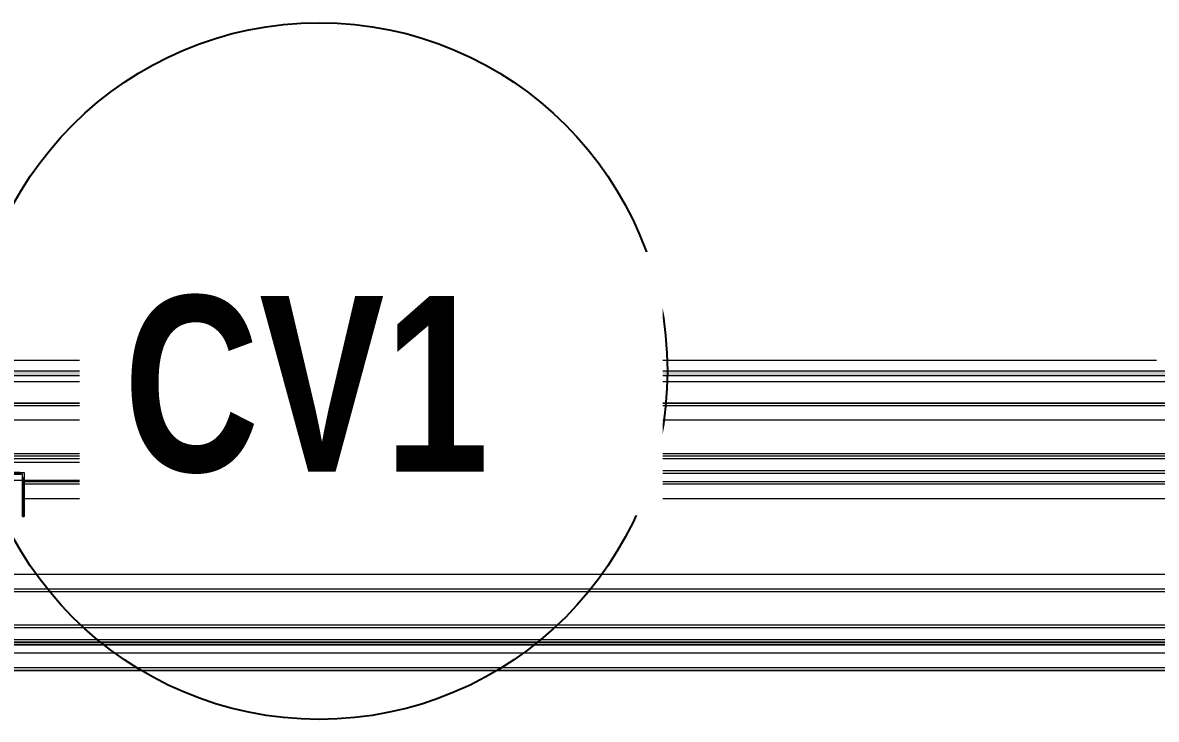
# Model space of a CAD drawing. Header units: centimetres. Extents: x -1762 to 3746, y -261 to 6534.
# Drawn here: x 1907 to 2036.2, y 6048.5 to 6127.9 of the extents above; entities that cross this region are included whole.
import ezdxf

# ---------------------------------------------------------------- set-up
doc = ezdxf.new("R2010")
doc.units = ezdxf.units.CM
for name, color, linetype, lineweight in [('A-ANNO-NOTE', 7, 'Continuous', 9), ('A-GENM', 7, 'Continuous', 9), ('A-WALL', 7, 'Continuous', 9), ('A-WALL-PATT', 7, 'Continuous', 35), ('M-EQPM', 7, 'Continuous', 9), ('S-BEAM', 7, 'Continuous', 9)]:
    doc.layers.add(name, color=color, linetype=linetype, lineweight=lineweight)
doc.styles.add('Century Gothic_B', font='GOTHICB.TTF', dxfattribs={"width": 0.8, "height": 20})

# ---------------------------------------------------------------- blocks, each defined once
blk = doc.blocks.new('Costanera Perfil Z - Parametrizado - h_22cm-1746838-Planta bodega almacenamiento congelados')
at = {"layer": 'S-BEAM', "color": 254, "true_color": 0xcccccc}
for p, q in [((-10.75, 5544.14), (-10.75, 1984.87)), ((-10.75, 5544.14), (-10.75, 1984.87)), ((-10.45, 5544.14), (-10.45, 1984.87)), ((-10.45, 5544.14), (-10.45, 1984.87)), ((-8.8, 5544.14), (-8.8, 5400.7)), ((-8.8, 5544.14), (-8.8, 5400.7)), ((8.8, 5514.59), (8.8, 4882.75)), ((8.8, 5514.59), (8.8, 4882.75)), ((10.45, 5514.59), (10.45, 4882.75)), ((10.45, 5514.59), (10.45, 4882.75)), ((10.75, 4882.75), (10.75, 5514.59)), ((10.75, 5514.59), (10.75, 4882.75))]:
    blk.add_line(p, q, dxfattribs=at)
blk = doc.blocks.new('Costanera Perfil Z - Parametrizado - h_22cm-1746684-Planta bodega almacenamiento congelados')
at = {"layer": 'S-BEAM', "color": 254, "true_color": 0xcccccc}
for p, q in [((-10.75, 5549.14), (-10.75, 1989.87)), ((-10.75, 5549.14), (-10.75, 1989.87)), ((-10.45, 5549.14), (-10.45, 1989.87)), ((-10.45, 5549.14), (-10.45, 1989.87)), ((-8.8, 5549.14), (-8.8, 5405.65)), ((-8.8, 5549.14), (-8.8, 5405.65)), ((8.8, 5519.59), (8.8, 4887.75)), ((8.8, 5519.59), (8.8, 4887.75)), ((10.45, 5519.59), (10.45, 4887.75)), ((10.45, 5519.59), (10.45, 4887.75)), ((10.75, 4887.75), (10.75, 5519.59)), ((10.75, 5519.59), (10.75, 4887.75))]:
    blk.add_line(p, q, dxfattribs=at)
blk = doc.blocks.new('Costanera Perfil Z - Parametrizado - h_22cm-V1-Planta bodega almacenamiento congelados')
at = {"layer": 'S-BEAM', "color": 254, "true_color": 0xcccccc}
for p, q in [((-10.75, 5549.14), (-10.75, 5343.07)), ((-10.75, 5549.14), (-10.75, 5343.07)), ((-10.45, 5549.14), (-10.45, 5343.07)), ((-10.45, 5549.14), (-10.45, 5343.07)), ((-8.8, 5549.14), (-8.8, 5343.07)), ((-8.8, 5549.14), (-8.8, 5343.07)), ((8.8, 5519.59), (8.8, 4887.75)), ((8.8, 5519.59), (8.8, 4887.75)), ((10.45, 5519.59), (10.45, 4887.75)), ((10.45, 5519.59), (10.45, 4887.75)), ((10.75, 4887.75), (10.75, 5519.59)), ((10.75, 5519.59), (10.75, 4887.75)), ((-10.75, 5343.07), (-10.75, 5342.91)), ((-10.75, 5343.07), (-10.75, 5342.91)), ((-10.45, 5343.07), (-10.45, 5342.92)), ((-10.45, 5343.07), (-10.45, 5342.92))]:
    blk.add_line(p, q, dxfattribs=at)
blk = doc.blocks.new('Costanera Perfil Z - Parametrizado - h_22cm-V2-Planta bodega almacenamiento congelados')
at = {"layer": 'S-BEAM', "color": 254, "true_color": 0xcccccc}
for p, q in [((-10.75, 5549.14), (-10.75, 5343.07)), ((-10.75, 5549.14), (-10.75, 5343.07)), ((-10.45, 5549.14), (-10.45, 5343.07)), ((-10.45, 5549.14), (-10.45, 5343.07)), ((-8.8, 5549.14), (-8.8, 5343.07)), ((-8.8, 5549.14), (-8.8, 5343.07)), ((8.8, 5519.59), (8.8, 4887.75)), ((8.8, 5519.59), (8.8, 4887.75)), ((10.45, 5519.59), (10.45, 4887.75)), ((10.45, 5519.59), (10.45, 4887.75)), ((10.75, 4887.75), (10.75, 5519.59)), ((10.75, 5519.59), (10.75, 4887.75)), ((-10.75, 5343.07), (-10.75, 5342.91)), ((-10.75, 5343.07), (-10.75, 5342.91)), ((-10.45, 5343.07), (-10.45, 5342.92)), ((-10.45, 5343.07), (-10.45, 5342.92))]:
    blk.add_line(p, q, dxfattribs=at)
blk = doc.blocks.new('Costanera Perfil Z - Parametrizado - h_22cm-1721966-Planta bodega almacenamiento congelados')
at = {"layer": 'S-BEAM', "color": 254, "true_color": 0xcccccc}
for p, q in [((-10.75, -1629.6), (-10.75, 1929.67)), ((-10.75, 1929.67), (-10.75, -1629.6)), ((-10.45, 1929.67), (-10.45, -1629.6)), ((-10.45, 1929.67), (-10.45, -1629.6)), ((-8.8, 1929.67), (-8.8, -1629.6)), ((-8.8, 1929.67), (-8.8, -1629.6)), ((8.8, 1900.12), (8.8, 1268.28)), ((8.8, 1900.12), (8.8, 1268.28)), ((10.45, 1900.12), (10.45, 1268.28)), ((10.45, 1900.12), (10.45, 1268.28)), ((10.75, 1900.12), (10.75, 1268.28)), ((10.75, 1900.12), (10.75, 1268.28))]:
    blk.add_line(p, q, dxfattribs=at)
blk = doc.blocks.new('M_RVR_PERFIL L - M_RVR_PERFIL L-1712762-Planta bodega almacenamiento congelados')
at = {"layer": 'S-BEAM', "color": 254, "true_color": 0xcccccc}
for p, q in [((-2.5, 2.5), (-2.5, 2.31)), ((2.02, 2.5), (-2.5, 2.5)), ((-2.5, 2.31), (2.1, 2.31)), ((2.31, 2.01), (2.31, -2.5)), ((2.5, 1.77), (2.5, 1.93)), ((2.5, -2.5), (2.5, 1.75)), ((2.31, -2.5), (2.5, -2.5))]:
    blk.add_line(p, q, dxfattribs=at)
at = {"layer": 'S-BEAM', "color": 254, "lineweight": 18, "true_color": 0xcccccc}
for p, q in [((-2.5, 2.31), (-2.5, 2.5)), ((-2.5, 2.5), (2.5, 2.5)), ((2.31, 2.31), (-2.5, 2.31)), ((2.31, -2.5), (2.31, 2.31)), ((2.5, 2.5), (2.5, -2.5)), ((2.5, -2.5), (2.31, -2.5))]:
    blk.add_line(p, q, dxfattribs=at)
blk = doc.blocks.new('RVR_Tensor angular - d_25 mm-1722033-Planta bodega almacenamiento congelados')
at = {"layer": 'A-GENM', "color": 254, "true_color": 0xd4d4d4}
for p, q in [((62.13, 1), (-0.01, 1)), ((-0.01, -1), (1, -1)), ((1.02, -1), (1.18, -1)), ((1.18, -1), (62.13, -1))]:
    blk.add_line(p, q, dxfattribs=at)
at = {"layer": 'A-GENM', "color": 253, "true_color": 0xaaaaaa, "flags": 128}
for points in [[(63.87, 0), (63.84, 0.2), (63.74, 0.38), (63.58, 0.56), (63.36, 0.71), (63.1, 0.83), (62.8, 0.92), (62.47, 0.98), (62.13, 1), (61.79, 0.98), (61.46, 0.92), (61.16, 0.83), (60.9, 0.71), (60.68, 0.56), (60.52, 0.38), (60.42, 0.2), (60.39, 0)], [(60.39, 0), (60.42, -0.2), (60.52, -0.38), (60.68, -0.56), (60.9, -0.71), (61.16, -0.83), (61.46, -0.92), (61.79, -0.98), (62.13, -1), (62.47, -0.98), (62.8, -0.92), (63.1, -0.83), (63.36, -0.71), (63.58, -0.56), (63.74, -0.38), (63.84, -0.2), (63.87, 0)]]:
    blk.add_lwpolyline(points, dxfattribs=at)
at = {"layer": 'A-GENM', "color": 254, "true_color": 0xd4d4d4}
for start_param, end_param in [(0, 1.570796), (1.570796, 1.707364), (1.707364, 1.832596), (1.89983, 3.141593)]:
    blk.add_ellipse((-0.01, 0), major_axis=(0, 1), ratio=0.573576, start_param=start_param, end_param=end_param, dxfattribs=at)
blk = doc.blocks.new('Costanera Perfil Z - Parametrizado - h_22cm-1738370-Planta bodega almacenamiento congelados')
at = {"layer": 'S-BEAM', "color": 254, "true_color": 0xcccccc}
for p, q in [((-10.75, 5538.26), (-10.75, 5332.19)), ((-10.75, 5538.26), (-10.75, 5332.19)), ((-10.45, 5538.26), (-10.45, 5332.19)), ((-10.45, 5538.26), (-10.45, 5332.19)), ((-8.8, 5538.26), (-8.8, 5332.19)), ((-8.8, 5538.26), (-8.8, 5332.19)), ((8.8, 5508.71), (8.8, 4876.87)), ((8.8, 5508.71), (8.8, 4876.87)), ((10.45, 5508.71), (10.45, 4876.87)), ((10.45, 5508.71), (10.45, 4876.87)), ((10.75, 4876.87), (10.75, 5508.71)), ((10.75, 5508.71), (10.75, 4876.87)), ((-10.75, 5332.19), (-10.75, 5332.04)), ((-10.75, 5332.19), (-10.75, 5332.04)), ((-10.45, 5332.19), (-10.45, 5332.05)), ((-10.45, 5332.19), (-10.45, 5332.05))]:
    blk.add_line(p, q, dxfattribs=at)
blk = doc.blocks.new('Costanera Perfil Z - Parametrizado - h_22cm-V37-Planta bodega almacenamiento congelados')
at = {"layer": 'S-BEAM', "color": 254, "true_color": 0xcccccc}
for p, q in [((-10.75, 5549.14), (-10.75, 5343.07)), ((-10.75, 5549.14), (-10.75, 5342.91)), ((-10.45, 5549.14), (-10.45, 5343.07)), ((-10.45, 5549.14), (-10.45, 5343.07)), ((-8.8, 5549.14), (-8.8, 5343.07)), ((-8.8, 5549.14), (-8.8, 5343.07)), ((8.8, 5519.59), (8.8, 4887.75)), ((8.8, 5519.59), (8.8, 4887.75)), ((10.45, 5519.59), (10.45, 4887.75)), ((10.45, 5519.59), (10.45, 4887.75)), ((10.75, 4887.75), (10.75, 5519.59)), ((10.75, 5519.59), (10.75, 4887.75)), ((-10.75, 5343.07), (-10.75, 5342.91)), ((-10.45, 5343.07), (-10.45, 5342.92)), ((-10.45, 5343.07), (-10.45, 5342.92))]:
    blk.add_line(p, q, dxfattribs=at)
blk = doc.blocks.new('Costanera Perfil Z - Parametrizado - h_22cm-V38-Planta bodega almacenamiento congelados')
at = {"layer": 'S-BEAM', "color": 254, "true_color": 0xcccccc}
for p, q in [((-10.75, 5549.14), (-10.75, 5343.07)), ((-10.75, 5548.39), (-10.75, 5343.07)), ((-10.45, 5549.14), (-10.45, 5343.07)), ((-10.45, 5548.39), (-10.45, 5343.07)), ((-8.8, 5548.39), (-8.8, 5343.07)), ((-8.8, 5548.39), (-8.8, 5343.07)), ((8.8, 5519.59), (8.8, 4887.75)), ((8.8, 5519.59), (8.8, 4887.75)), ((10.45, 5519.59), (10.45, 4887.75)), ((10.45, 5519.59), (10.45, 4887.75)), ((10.75, 4887.75), (10.75, 5519.59)), ((10.75, 5519.59), (10.75, 4887.75)), ((-10.75, 5343.07), (-10.75, 5342.91)), ((-10.75, 5343.07), (-10.75, 5342.91)), ((-10.45, 5343.07), (-10.45, 5342.92)), ((-10.45, 5343.07), (-10.45, 5342.92))]:
    blk.add_line(p, q, dxfattribs=at)
blk = doc.blocks.new('PQ_RVR_EST-01_ZZ_ZZ_MO_T_A_rvt-1-Planta bodega almacenamiento congelados')
at = {"layer": 'A-GENM', "color": 254, "lineweight": 9, "true_color": 0xd4d4d4}
blk.add_blockref('RVR_Tensor angular - d_25 mm-1722033-Planta bodega almacenamiento congelados', (1905.98, 6076.78), dxfattribs=at)
at = {"layer": 'S-BEAM', "color": 254, "lineweight": 9, "true_color": 0xd4d4d4, "rotation": 269.9999999999994}
for name, p in [('Costanera Perfil Z - Parametrizado - h_22cm-1721966-Planta bodega almacenamiento congelados', (183.57, 6073.81)), ('Costanera Perfil Z - Parametrizado - h_22cm-1746838-Planta bodega almacenamiento congelados', (-3430.9, 6068.04)), ('Costanera Perfil Z - Parametrizado - h_22cm-1746684-Planta bodega almacenamiento congelados', (-3435.9, 6067.75)), ('Costanera Perfil Z - Parametrizado - h_22cm-V1-Planta bodega almacenamiento congelados', (-3435.9, 6064.85)), ('Costanera Perfil Z - Parametrizado - h_22cm-V2-Planta bodega almacenamiento congelados', (-3435.9, 6064.85)), ('Costanera Perfil Z - Parametrizado - h_22cm-1738370-Planta bodega almacenamiento congelados', (-3425.02, 6064.85)), ('Costanera Perfil Z - Parametrizado - h_22cm-V37-Planta bodega almacenamiento congelados', (-3435.9, 6064.85)), ('Costanera Perfil Z - Parametrizado - h_22cm-V38-Planta bodega almacenamiento congelados', (-3435.9, 6064.85))]:
    blk.add_blockref(name, p, dxfattribs=at)
at = {"layer": 'S-BEAM', "color": 254, "lineweight": 9, "true_color": 0xd4d4d4}
blk.add_blockref('M_RVR_PERFIL L - M_RVR_PERFIL L-1712762-Planta bodega almacenamiento congelados', (1904.66, 6074.14), dxfattribs=at)
blk = doc.blocks.new('PQ_RVR_ARQ-01_ZZ_ZZ_MO_T_A_rvt-1-Planta bodega almacenamiento congelados')
at = {"layer": 'A-WALL-PATT', "lineweight": 9, "true_color": 0xdddddd}
blk.add_hatch(color=254, dxfattribs=at).paths.add_polyline_path([(2113.24, 6087.71), (2113.74, 6087.71), (2113.74, 6088.21), (-1446.03, 6088.17), (-1446.03, 6087.71), (2089, 6087.71)])
at = {"layer": 'A-WALL', "color": 253, "lineweight": 18, "true_color": 0xaaaaaa}
for p, q in [((1904.84, 6089.46), (2036.2, 6089.46)), ((2113.74, 6088.21), (-1446.03, 6088.21)), ((-1446.03, 6087.71), (2113.24, 6087.71)), ((2112.49, 6086.96), (-1005.82, 6086.96))]:
    blk.add_line(p, q, dxfattribs=at)
blk = doc.blocks.new('RVR-PQ-Dispositivo - Camara videovigilancia-1745171-Planta bodega almacenamiento congelados')
at = {"layer": 'M-EQPM', "color": 1, "lineweight": 25, "true_color": 0xff0000}
for p, q in [((-1033.02, 3131.4), (-1023.02, 3131.4)), ((-1033.02, 3131.4), (-1033.02, 3126.4)), ((-1023.02, 3126.4), (-1023.02, 3131.4)), ((-1023.02, 3126.4), (-1033.02, 3126.4))]:
    blk.add_line(p, q, dxfattribs=at)

msp = doc.modelspace()

# ---------------------------------------------------------------- linework, layer by layer
at = {"layer": 'A-ANNO-NOTE', "color": 1, "lineweight": 25, "true_color": 0xff0000}
msp.add_circle((1940.78, 6088.21), 39.69, dxfattribs=at)

# ---------------------------------------------------------------- block references
at = {"lineweight": 5}
for name in ['PQ_RVR_ARQ-01_ZZ_ZZ_MO_T_A_rvt-1-Planta bodega almacenamiento congelados', 'PQ_RVR_EST-01_ZZ_ZZ_MO_T_A_rvt-1-Planta bodega almacenamiento congelados']:
    msp.add_blockref(name, (0, 0), dxfattribs=at)
at = {"layer": 'M-EQPM', "color": 1, "lineweight": 25, "true_color": 0xff0000}
msp.add_blockref('RVR-PQ-Dispositivo - Camara videovigilancia-1745171-Planta bodega almacenamiento congelados', (2990.44, 2961.82), dxfattribs=at)

# ---------------------------------------------------------------- next in the draw order: texts
at = {"layer": 'A-ANNO-NOTE', "color": 1, "lineweight": 25, "true_color": 0xff0000, "insert": (1918.5, 6096.76), "char_height": 20, "width": 56.4388, "attachment_point": 1, "style": 'Century Gothic_B', "bg_fill": 3, "box_fill_scale": 1.25, "bg_fill_color": 256, "bg_fill_true_color": 13158600, "bg_fill_transparency": 0}
msp.add_mtext('CV1', dxfattribs=at)

doc.saveas('drawing.dxf')
